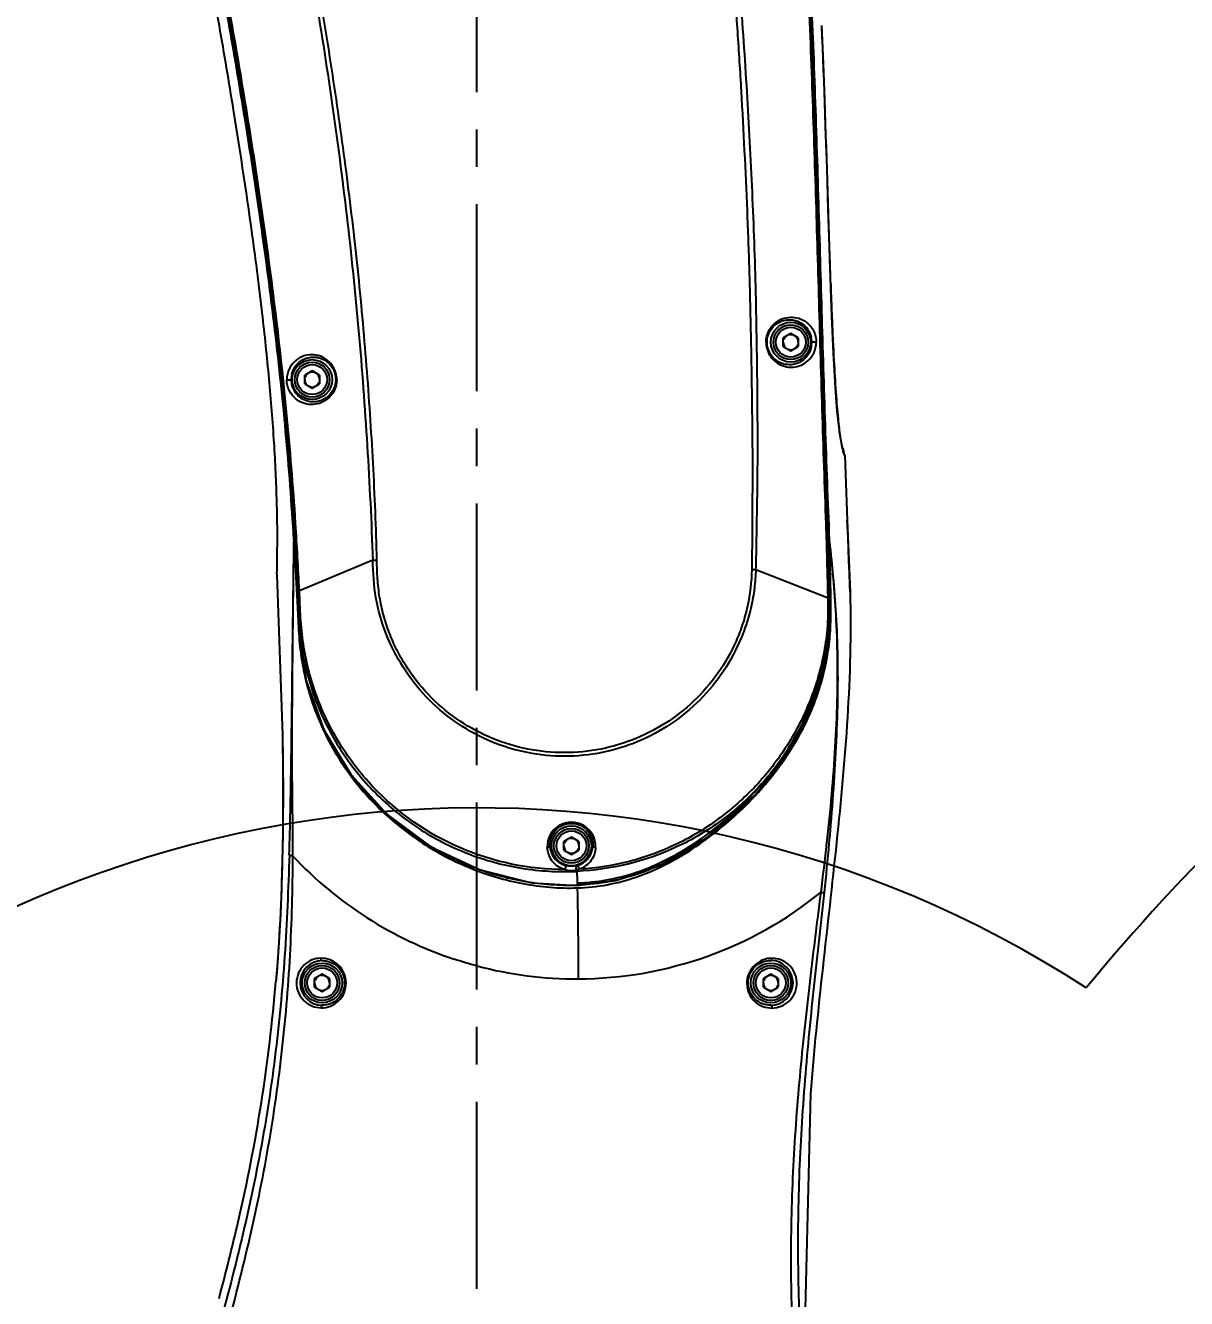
# Model space of a CAD drawing. Header units: millimetres. Extents: x 5828 to 6704, y 123 to 421.
# Drawn here: x 6573.6 to 6585.24, y 339.35 to 352.12 of the extents above; entities that cross this region are included whole.
import ezdxf

# ---------------------------------------------------------------- set-up
doc = ezdxf.new("R2010")
doc.units = ezdxf.units.MM
doc.linetypes.add('CENTER', pattern=[0.6, 0.375, -0.075, 0.075, -0.075])
for name, color, linetype in [('中心线', 7, 'Continuous'), ('外形图', 7, 'Continuous'), ('尺寸标注', 7, 'Continuous'), ('运动范围', 7, 'Continuous')]:
    doc.layers.add(name, color=color, linetype=linetype)
doc.styles.add('微软雅黑', font='msyh.ttc', dxfattribs={"height": 1.5})
doc.dimstyles.new('尺寸标注_1_20比例', dxfattribs={"dimtxt": 1.5, "dimasz": 1.25, "dimexe": 0.5, "dimexo": 0.4, "dimgap": 0.5, "dimtad": 1, "dimdec": 1, "dimlfac": 20, "dimdsep": 46, "dimtxsty": '微软雅黑', "dimcen": 0.09, "dimadec": 0, "dimazin": 0, "dimtp": 0.01, "dimtm": 0.01, "dimtfac": 1, "dimtdec": 1, "dimtofl": 0, "dimtmove": 0, "dimatfit": 3, "dimfxl": 1, "dimtolj": 1, "dimarcsym": 0})

# ---------------------------------------------------------------- blocks, each defined once
blk = doc.blocks.new('*D1121')
at = {"layer": 'Defpoints', "color": 0}
for p in [(6578.126, 376.864), (6520.522, 313.019), (6575.72, 313.019)]:
    blk.add_point(p, dxfattribs=at)
at = {"layer": '尺寸标注', "color": 0, "lineweight": -2}
for p, q in [((6577.726, 376.864), (6520.022, 376.864)), ((6520.522, 375.614), (6520.522, 314.269)), ((6575.32, 313.019), (6520.022, 313.019))]:
    blk.add_line(p, q, dxfattribs=at)
at = {"layer": '尺寸标注', "color": 0}
for points in [[(6520.73, 375.614), (6520.313, 375.614), (6520.522, 376.864)], [(6520.313, 314.269), (6520.73, 314.269), (6520.522, 313.019)]]:
    blk.add_solid(points, dxfattribs=at)
at = {"layer": '尺寸标注', "color": 0, "insert": (6519.242, 344.941), "char_height": 1.5, "attachment_point": 5, "rotation": 90, "style": '微软雅黑'}
blk.add_mtext('\\A1;1276.9', dxfattribs=at)
blk = doc.blocks.new('*D1122')
at = {"layer": 'Defpoints', "color": 0}
for p in [(6578.126, 376.864), (6512.573, 295.837), (6562.039, 295.837)]:
    blk.add_point(p, dxfattribs=at)
at = {"layer": '尺寸标注', "color": 0, "lineweight": -2}
for p, q in [((6577.726, 376.864), (6512.073, 376.864)), ((6512.573, 375.614), (6512.573, 297.087)), ((6561.639, 295.837), (6512.073, 295.837))]:
    blk.add_line(p, q, dxfattribs=at)
at = {"layer": '尺寸标注', "color": 0}
for points in [[(6512.781, 375.614), (6512.365, 375.614), (6512.573, 376.864)], [(6512.365, 297.087), (6512.781, 297.087), (6512.573, 295.837)]]:
    blk.add_solid(points, dxfattribs=at)
at = {"layer": '尺寸标注', "color": 0, "insert": (6511.293, 337.148), "char_height": 1.5, "attachment_point": 5, "rotation": 90, "style": '微软雅黑'}
blk.add_mtext('\\A1;1620.5', dxfattribs=at)
blk = doc.blocks.new('*D1127')
at = {"layer": 'Defpoints', "color": 0}
for p in [(6583.652, 355.769), (6584.418, 333.019), (6627.002, 333.019)]:
    blk.add_point(p, dxfattribs=at)
at = {"layer": '尺寸标注', "color": 0, "lineweight": -2}
for p, q in [((6584.052, 355.769), (6627.502, 355.769)), ((6627.002, 354.519), (6627.002, 334.269)), ((6584.818, 333.019), (6627.502, 333.019))]:
    blk.add_line(p, q, dxfattribs=at)
at = {"layer": '尺寸标注', "color": 0}
for points in [[(6627.21, 354.519), (6626.794, 354.519), (6627.002, 355.769)], [(6626.794, 334.269), (6627.21, 334.269), (6627.002, 333.019)]]:
    blk.add_solid(points, dxfattribs=at)
at = {"layer": '尺寸标注', "color": 0, "insert": (6625.739, 344.394), "char_height": 1.5, "attachment_point": 5, "rotation": 90, "style": '微软雅黑'}
blk.add_mtext('\\A1;455', dxfattribs=at)

msp = doc.modelspace()

# ---------------------------------------------------------------- linework, layer by layer
at = {"layer": '中心线', "linetype": 'CENTER', "ltscale": 5}
msp.add_line((6578.1257, 327.4523), (6578.1257, 362.1405), dxfattribs=at)
at = {"layer": '外形图', "color": 7, "linetype": 'Continuous'}
for p, q in [((6581.5874, 352.1198), (6581.5875, 352.1198)), ((6581.6025, 351.7383), (6581.5875, 352.1198)), ((6581.6158, 351.3779), (6581.6025, 351.7383)), ((6581.6283, 351.0196), (6581.6158, 351.3779)), ((6581.6392, 350.6884), (6581.6283, 351.0196)), ((6581.6522, 350.2735), (6581.6392, 350.6884)), ((6581.6694, 349.7185), (6581.6522, 350.2735)), ((6581.6697, 349.7081), (6581.6683, 349.7503)), ((6581.2757, 349.0303), (6581.2007, 348.987)), ((6581.3507, 348.987), (6581.2757, 349.0303)), ((6581.2007, 348.9004), (6581.2007, 348.987)), ((6581.2007, 348.9004), (6581.2757, 348.8571)), ((6581.2757, 348.8571), (6581.3507, 348.9004)), ((6581.3507, 348.987), (6581.3507, 348.9004)), ((6576.4757, 348.6553), (6576.4007, 348.612)), ((6576.5507, 348.612), (6576.4757, 348.6553)), ((6576.4007, 348.5254), (6576.4007, 348.612)), ((6576.4007, 348.5254), (6576.4757, 348.4821)), ((6576.4757, 348.4821), (6576.5507, 348.5254)), ((6576.5507, 348.612), (6576.5507, 348.5254)), ((6581.7961, 347.879), (6581.7981, 347.8746)), ((6581.7961, 347.879), (6581.801, 347.8674)), ((6581.7981, 347.8746), (6581.801, 347.8674)), ((6581.8151, 347.8185), (6581.8024, 347.8553)), ((6581.8174, 347.8135), (6581.8152, 347.8185)), ((6581.8183, 347.8071), (6581.8423, 347.1585)), ((6581.8495, 346.9867), (6581.8422, 347.1584)), ((6581.8423, 347.1585), (6581.8699, 346.4371)), ((6576.2919, 346.9615), (6576.2922, 347.0194)), ((6581.6554, 347.0211), (6581.6616, 346.9625)), ((6576.2902, 346.9613), (6576.2915, 346.9434)), ((6576.2905, 346.9613), (6576.2915, 346.9434)), ((6576.2919, 346.9614), (6576.2919, 346.9615)), ((6581.6617, 346.9625), (6581.6616, 346.9625)), ((6581.6638, 346.9426), (6581.663, 346.9625)), ((6581.6638, 346.9426), (6581.6631, 346.9625)), ((6577.0826, 346.7567), (6576.3476, 346.4515)), ((6576.1229, 346.6223), (6576.1229, 346.6238)), ((6576.1229, 346.6171), (6576.1229, 346.6223)), ((6576.1229, 346.6111), (6576.1769, 345.0018)), ((6580.9258, 346.6636), (6581.6516, 346.3805)), ((6579.0757, 343.9803), (6579.0007, 343.937)), ((6579.0007, 343.8504), (6579.0007, 343.937)), ((6579.1507, 343.937), (6579.0757, 343.9803)), ((6579.1507, 343.937), (6579.1507, 343.8504)), ((6579.0007, 343.8504), (6579.0757, 343.8071)), ((6579.0757, 343.8071), (6579.1507, 343.8504)), ((6579.1304, 343.6375), (6579.1298, 343.6503)), ((6579.1325, 343.5486), (6579.1331, 343.5211)), ((6579.1331, 343.5211), (6579.1335, 343.5004)), ((6579.1337, 343.4958), (6579.1335, 343.5004)), ((6576.5757, 342.6053), (6576.5007, 342.562)), ((6576.5007, 342.4754), (6576.5007, 342.562)), ((6576.6507, 342.562), (6576.5757, 342.6053)), ((6576.6507, 342.562), (6576.6507, 342.4754)), ((6581.0757, 342.6053), (6581.0007, 342.562)), ((6581.0007, 342.4754), (6581.0007, 342.562)), ((6581.1507, 342.562), (6581.0757, 342.6053)), ((6581.1507, 342.562), (6581.1507, 342.4754)), ((6576.5007, 342.4754), (6576.5757, 342.4321)), ((6576.5757, 342.4321), (6576.6507, 342.4754)), ((6581.0007, 342.4754), (6581.0757, 342.4321)), ((6581.0757, 342.4321), (6581.1507, 342.4754)), ((6581.4733, 341.4079), (6581.4209, 339.248))]:
    msp.add_line(p, q, dxfattribs=at)
for points in [[(6581.8024, 347.8553), (6581.7808, 347.9504), (6581.7604, 348.0835), (6581.7418, 348.254), (6581.7234, 348.4845), (6581.7033, 348.8329), (6581.6871, 349.2097), (6581.6773, 349.4816), (6581.6694, 349.7185)], [(6581.8697, 346.4371), (6581.8677, 346.5081), (6581.8639, 346.6279), (6581.8594, 346.7483), (6581.8545, 346.87), (6581.8495, 346.9867)], [(6576.2919, 346.9614), (6576.3384, 346.0967), (6576.4165, 345.5495), (6576.5936, 345.0568), (6576.8658, 344.6054), (6577.2288, 344.2079), (6577.6674, 343.8844), (6578.1614, 343.6515), (6578.6784, 343.5219), (6579.1337, 343.4958)], [(6579.1337, 343.4958), (6579.5227, 343.5454), (6579.9616, 343.6954), (6580.4373, 343.9775), (6580.9154, 344.3996), (6581.2809, 344.8717), (6581.5134, 345.3367), (6581.6443, 345.8248), (6581.6741, 346.3919), (6581.6617, 346.9625)], [(6576.1769, 345.0018), (6576.1783, 344.9174), (6576.1812, 344.7091), (6576.1828, 344.484), (6576.1828, 344.2452), (6576.1806, 343.9968), (6576.1758, 343.7425), (6576.168, 343.4808), (6576.1565, 343.2095), (6576.1407, 342.9269), (6576.1199, 342.6315), (6576.112, 342.5338)]]:
    msp.add_lwpolyline(points, dxfattribs=at)
for centre, radius in [((6581.2757, 348.9437), 0.2), ((6581.2757, 348.9437), 0.175), ((6581.2757, 348.9437), 0.15), ((6576.4757, 348.5687), 0.2), ((6576.4757, 348.5687), 0.175), ((6576.4757, 348.5687), 0.15), ((6579.0757, 343.8937), 0.2), ((6579.0757, 343.8937), 0.175), ((6579.0757, 343.8937), 0.15), ((6576.5757, 342.5187), 0.2), ((6576.5757, 342.5187), 0.175), ((6576.5757, 342.5187), 0.15), ((6581.0757, 342.5187), 0.2), ((6581.0757, 342.5187), 0.175), ((6581.0757, 342.5187), 0.15)]:
    msp.add_circle(centre, radius, dxfattribs=at)
for centre, radius, start, end in [((6503.7102, 339.575), 72.9213, 9.230853, 9.901722), ((6657.4976, 352.0832), 75.865, 181.919601, 182.079591), ((6619.3843, 350.6533), 37.725, 182.00982, 182.74915), ((6581.2757, 348.9437), 0.075, 60, 100.00237), ((6581.2757, 348.9437), 0.075, 180, 220.00237), ((6581.2757, 348.9437), 0.075, 120, 160.00237), ((6581.2757, 348.9437), 0.075, 300, 340.00237), ((6581.2757, 348.9437), 0.075, 0, 40.00237), ((6581.2573, 348.9432), 0.2284, 346.68219, 353.64844), ((6581.2571, 348.9432), 0.2287, 353.65315, 12.63077), ((6581.2757, 348.9437), 0.075, 240, 280.00237), ((6606.5597, 350.0491), 24.8862, 182.77594, 182.92937), ((6598.2337, 349.606), 16.5484, 182.87023, 183.79374), ((6576.4757, 348.5687), 0.075, 120, 160.00237), ((6576.4757, 348.5687), 0.075, 60, 100.00237), ((6576.4935, 348.5706), 0.2275, 173.7361, 180.47014), ((6576.4921, 348.5706), 0.2261, 180.47284, 181.01011), ((6576.4943, 348.5707), 0.2283, 181.02527, 193.14701), ((6576.493, 348.5706), 0.227, 166.45535, 173.72949), ((6576.4757, 348.5687), 0.075, 180, 220.00237), ((6576.4757, 348.5687), 0.075, 240, 280.00237), ((6576.4757, 348.5687), 0.075, 300, 340.00237), ((6576.4757, 348.5687), 0.075, 0, 40.00237), ((6591.9326, 349.1799), 10.2329, 183.74794, 184.91486), ((6587.9921, 348.8387), 6.2777, 184.89306, 186.03892), ((6586.0495, 348.6294), 4.3239, 185.9892, 187.29374), ((6532.2848, 344.3194), 44.1144, 2.77019, 3.65207), ((6553.7303, 345.4414), 22.6111, 3.34914, 3.80891), ((6656.8652, 348.4307), 75.2179, 181.118495, 181.388913), ((6577.0887, 348.9774), 2.2207, 269.84089, 270.94671), ((6578.4637, 346.617), 2.3408, 179.99775, 180.14534), ((6580.9498, 350.2085), 3.5449, 268.93274, 269.61288), ((6579.0888, 346.2244), 2.756, 193.88938, 194.33765), ((6578.9945, 346.1996), 2.6585, 194.323, 205.06203), ((6579.0185, 346.2127), 2.6858, 205.09974, 206.07961), ((6579.0089, 346.2081), 2.6751, 206.08096, 215.96337), ((6579.0227, 346.2194), 2.693, 215.98517, 219.03777), ((6579.0719, 346.2601), 2.7568, 219.05087, 226.24893), ((6579.0871, 346.2754), 2.7784, 226.23955, 229.50863), ((6579.0933, 346.2831), 2.7883, 229.51486, 235.67316), ((6579.0759, 343.8883), 0.2421, 357.67815, 182.31526), ((6579.099, 346.2913), 2.7983, 235.67192, 240.26631), ((6579.0757, 343.8937), 0.075, 120, 160.00237), ((6579.0757, 343.8937), 0.075, 60, 100.00237), ((6579.0757, 343.8937), 0.075, 0, 40.00237), ((6579.125, 346.459), 3.8991, 223.19293, 251.67404), ((6579.1, 346.2938), 2.8009, 240.27448, 248.7541), ((6579.0755, 343.9034), 0.2157, 182.57249, 194.0355), ((6579.0752, 343.9035), 0.2155, 194.06959, 254.38945), ((6579.0757, 343.8937), 0.075, 180, 220.00237), ((6579.0757, 343.8937), 0.075, 240, 280.00237), ((6579.0757, 343.8937), 0.075, 300, 340.00237), ((6579.0756, 343.9035), 0.2155, 288.74473, 346.3721), ((6579.0754, 343.9035), 0.2157, 346.40226, 357.4182), ((6579.0768, 343.8999), 0.2118, 282.64454, 288.74966), ((6579.0766, 343.8367), 0.1939, 285.92572, 293.59546), ((6579.1255, 346.46), 3.9005, 270.27116, 308.91849), ((6576.578, 342.5186), 0.224, 90.58342, 179.96781), ((6579.1278, 346.4735), 3.914, 255.19622, 270.23722), ((6581.0729, 342.5192), 0.2253, 359.89313, 89.27671), ((6559.3667, 343.9323), 16.8036, 346.90316, 355.22609), ((6576.5776, 342.5186), 0.2236, 179.9746, 269.51509), ((6576.5757, 342.5187), 0.075, 180, 220.00237), ((6576.5757, 342.5187), 0.075, 120, 160.00237), ((6576.5757, 342.5187), 0.075, 60, 100.00237), ((6576.5757, 342.5187), 0.075, 0, 40.00237), ((6581.0757, 342.5187), 0.075, 180, 220.00237), ((6581.0757, 342.5187), 0.075, 120, 160.00237), ((6581.0757, 342.5187), 0.075, 60, 100.00237), ((6581.0734, 342.5191), 0.2248, 270.60023, 359.91665), ((6581.0757, 342.5187), 0.075, 0, 40.00237), ((6576.5757, 342.5187), 0.075, 240, 280.00237), ((6576.5757, 342.5187), 0.075, 300, 340.00237), ((6581.0757, 342.5187), 0.075, 240, 280.00237), ((6581.0757, 342.5187), 0.075, 300, 340.00237), ((6548.7162, 346.4359), 27.7445, 345.21171, 346.85132)]:
    msp.add_arc(centre, radius, start, end, dxfattribs=at)
for points, knots in [([(6575.5452, 352.1145), (6575.4972, 352.3903), (6575.3985, 352.9415), (6575.2701, 353.6295), (6575.1662, 354.1797), (6575.086, 354.592), (6575.0059, 355.0042), (6574.9478, 355.3498), (6574.9257, 355.6293), (6574.9234, 355.9096), (6574.9552, 356.2594), (6575.0471, 356.6706), (6575.2398, 357.1973), (6575.6082, 357.8016), (6576.2219, 358.3866), (6576.9659, 358.7936), (6577.7904, 358.9943), (6578.6384, 358.9709), (6579.3176, 358.7709), (6579.8143, 358.5091), (6580.1582, 358.2649), (6580.4668, 357.9775), (6580.7347, 357.6518), (6580.9572, 357.2936), (6581.1027, 356.9737), (6581.1921, 356.7078), (6581.2616, 356.4363), (6581.2951, 356.2284), (6581.3131, 356.0895)], [0, 0, 0, 0, 0.0625133, 0.1250284, 0.1562859, 0.1875325, 0.218806, 0.250079, 0.2657018, 0.2813431, 0.312626, 0.3438917, 0.3751598, 0.4375558, 0.499964, 0.5623702, 0.624787, 0.6872215, 0.7496633, 0.7809565, 0.8122606, 0.8435632, 0.874854, 0.9061478, 0.9374474, 0.9530884, 0.9687182, 1, 1, 1, 1]), ([(6576.2929, 347.1284), (6576.2691, 347.5013), (6576.2089, 348.2464), (6576.0827, 349.3605), (6575.9286, 350.471), (6575.7515, 351.578), (6575.59, 352.4982), (6575.4544, 353.2331), (6575.367, 353.692), (6575.2972, 354.0591), (6575.2455, 354.3345), (6575.193, 354.6098), (6575.1366, 354.8844), (6575.0803, 355.1591), (6575.0386, 355.4366), (6575.0214, 355.717), (6575.031, 356.0914), (6575.1083, 356.5552), (6575.2991, 357.0856), (6575.5826, 357.5729), (6576.0699, 358.1421), (6576.8605, 358.6749), (6577.9716, 358.9347), (6579.1024, 358.7837), (6579.9417, 358.3315), (6580.4818, 357.812), (6580.8112, 357.3545), (6581.0528, 356.845), (6581.1486, 356.4813), (6581.1815, 356.2973)], [0, 0, 0, 0, 0.0625552, 0.1251102, 0.1876651, 0.2502198, 0.3127741, 0.3440519, 0.3753302, 0.3909678, 0.4066039, 0.4222422, 0.4378885, 0.453533, 0.4691692, 0.484829, 0.5004959, 0.5317851, 0.5630703, 0.5943514, 0.6256317, 0.6879379, 0.750243, 0.8125488, 0.8748545, 0.9061344, 0.9374199, 0.9687065, 1, 1, 1, 1]), ([(6576.3096, 347.1294), (6576.2852, 347.5006), (6576.2255, 348.2423), (6576.1005, 349.3513), (6575.9484, 350.4569), (6575.7732, 351.5591), (6575.6129, 352.4752), (6575.4787, 353.2069), (6575.392, 353.6637), (6575.3223, 354.0291), (6575.2704, 354.3033), (6575.2184, 354.5773), (6575.1638, 354.8509), (6575.1073, 355.1242), (6575.0503, 355.4921), (6575.0335, 355.9594), (6575.12, 356.5138), (6575.3039, 357.0434), (6575.5792, 357.532), (6575.9387, 357.9624), (6576.3697, 358.3212), (6576.8578, 358.5976), (6577.3882, 358.7805), (6577.9429, 358.8642), (6578.5039, 358.8456), (6579.2327, 358.687), (6579.9064, 358.3308), (6580.4472, 357.8171), (6580.7777, 357.3634), (6581.0224, 356.8588), (6581.1217, 356.4977), (6581.1544, 356.3146)], [0, 0, 0, 0, 0.0625156, 0.1250322, 0.1875495, 0.2500659, 0.3125832, 0.3438416, 0.3751, 0.3907293, 0.4063585, 0.4219876, 0.4376171, 0.4532464, 0.4688849, 0.5001472, 0.5313885, 0.5626369, 0.593884, 0.6251199, 0.6563688, 0.6876263, 0.7188823, 0.7501318, 0.7813996, 0.8126717, 0.8749475, 0.9062139, 0.9374844, 0.9687499, 1, 1, 1, 1]), ([(6580.9258, 346.6636), (6580.9291, 346.7476), (6580.9325, 346.9158), (6580.9377, 347.2521), (6580.9446, 347.6725), (6580.9442, 348.1772), (6580.9376, 348.85), (6580.9226, 349.691), (6580.8811, 350.6996), (6580.8246, 351.7075), (6580.7505, 352.7142), (6580.6756, 353.552), (6580.6055, 354.2213), (6580.5592, 354.6393), (6580.5189, 354.9733), (6580.4865, 355.2235), (6580.4537, 355.4737), (6580.4234, 355.7243), (6580.3939, 355.9749), (6580.3521, 356.224), (6580.2882, 356.4687), (6580.1683, 356.7836), (6579.9531, 357.149), (6579.6053, 357.5194), (6579.1846, 357.8046), (6578.7112, 357.9898), (6578.2084, 358.0652), (6577.7012, 358.0266), (6577.2151, 357.8766), (6576.7753, 357.6218), (6576.4022, 357.2768), (6576.1156, 356.8571), (6575.9261, 356.3855), (6575.8732, 356.05), (6575.8644, 355.8821)], [0, 0, 0, 0, 0.0156247, 0.0312509, 0.0625056, 0.0937623, 0.1250209, 0.1875417, 0.2500646, 0.3125893, 0.3751142, 0.4376385, 0.4689005, 0.5001629, 0.5157915, 0.5314178, 0.5470458, 0.5626802, 0.578314, 0.5939388, 0.6095815, 0.6252204, 0.6564523, 0.6876741, 0.718895, 0.7501183, 0.7813492, 0.8125995, 0.8438563, 0.875079, 0.9062772, 0.9374946, 0.9687462, 1, 1, 1, 1]), ([(6577.1254, 346.757), (6577.1175, 347.0824), (6577.0905, 347.7332), (6577.0259, 348.7082), (6576.9373, 349.6817), (6576.8219, 350.6526), (6576.6856, 351.6208), (6576.5539, 352.4249), (6576.4343, 353.0655), (6576.3399, 353.545), (6576.2408, 354.0234), (6576.1313, 354.4994), (6576.026, 354.9758), (6575.9161, 355.369), (6575.8875, 355.6942), (6575.8926, 355.9389), (6575.9243, 356.1818), (6576.0034, 356.4983), (6576.1671, 356.8745), (6576.5518, 357.4017), (6577.2366, 357.8828), (6578.0607, 358.0278), (6578.7063, 357.9294), (6579.165, 357.7524), (6579.5744, 357.4805), (6579.9156, 357.1263), (6580.1681, 356.7044), (6580.2729, 356.393), (6580.3061, 356.2337)], [0, 0, 0, 0, 0.0625413, 0.1251216, 0.1877243, 0.2503389, 0.3129568, 0.3755693, 0.4068711, 0.4381676, 0.4694567, 0.5007355, 0.5320031, 0.5632501, 0.5788938, 0.5945453, 0.6101993, 0.6258529, 0.6571005, 0.6883226, 0.7504053, 0.812555, 0.8438038, 0.8750365, 0.9062588, 0.937489, 0.9687393, 1, 1, 1, 1]), ([(6581.1544, 356.3146), (6581.1713, 356.2202), (6581.1958, 356.0297), (6581.2323, 355.6477), (6581.2779, 355.1702), (6581.3234, 354.5963), (6581.3651, 354.0222), (6581.4002, 353.4476), (6581.4406, 352.6812), (6581.4821, 351.7227), (6581.5203, 350.5721), (6581.5488, 349.6131), (6581.5704, 348.8459), (6581.5941, 348.0788), (6581.6126, 347.5035), (6581.627, 347.12)], [0, 0, 0, 0, 0.0312482, 0.0625085, 0.1250047, 0.1875045, 0.250004, 0.3125036, 0.3750034, 0.5000024, 0.6250018, 0.7500012, 0.812501, 0.8750006, 1, 1, 1, 1]), ([(6581.1815, 356.2973), (6581.2152, 356.1089), (6581.2416, 355.8222), (6581.272, 355.4405), (6581.2972, 355.1543), (6581.3219, 354.8682), (6581.3526, 354.4865), (6581.3853, 354.0089), (6581.419, 353.4354), (6581.4485, 352.8617), (6581.4745, 352.2879), (6581.5048, 351.5226), (6581.5358, 350.5656), (6581.5692, 349.4172), (6581.6028, 348.2689), (6581.6289, 347.5034), (6581.6446, 347.1207)], [0, 0, 0, 0, 0.0624922, 0.0937668, 0.1250192, 0.1562603, 0.1875029, 0.2500045, 0.3125075, 0.3750056, 0.4375048, 0.5000049, 0.6250036, 0.7500024, 0.8750013, 1, 1, 1, 1]), ([(6580.3061, 356.2337), (6580.3265, 356.1359), (6580.3527, 355.9375), (6580.3902, 355.6401), (6580.4294, 355.3428), (6580.4641, 355.0449), (6580.4978, 354.7469), (6580.5422, 354.3495), (6580.5945, 353.8524), (6580.6487, 353.255), (6580.6977, 352.6571), (6580.7412, 352.0588), (6580.7906, 351.2605), (6580.8306, 350.4617), (6580.8594, 349.6624), (6580.8739, 349.0627), (6580.8839, 348.463), (6580.8904, 347.9633), (6580.8912, 347.5635), (6580.8881, 347.1638), (6580.8879, 346.864), (6580.8838, 346.6642)], [0, 0, 0, 0, 0.0312439, 0.0624856, 0.0937329, 0.1249806, 0.1562302, 0.1874812, 0.2499858, 0.3124926, 0.375001, 0.4375101, 0.5000193, 0.6250353, 0.6875418, 0.7500461, 0.8125464, 0.8750401, 0.9062844, 0.9375267, 1, 1, 1, 1]), ([(6581.2148, 356.1471), (6581.2415, 355.9573), (6581.2715, 355.5749), (6581.3252, 355.0027), (6581.3669, 354.4293), (6581.4063, 353.8558), (6581.4384, 353.2818), (6581.4765, 352.5163), (6581.5149, 351.559), (6581.5513, 350.4098), (6581.5839, 349.2606), (6581.6186, 348.1114), (6581.645, 347.3453), (6581.6617, 346.9625)], [0, 0, 0, 0, 0.0625, 0.125, 0.1875002, 0.25, 0.3125002, 0.3750002, 0.5, 0.6250001, 0.7500002, 0.8750003, 1, 1, 1, 1]), ([(6581.663, 346.9625), (6581.6463, 347.3432), (6581.6206, 348.105), (6581.5858, 349.2477), (6581.5535, 350.3904), (6581.5172, 351.5331), (6581.4718, 352.6754), (6581.4221, 353.6269), (6581.3722, 354.3874), (6581.3367, 354.8624), (6581.305, 355.2422), (6581.2789, 355.5268), (6581.2529, 355.8114), (6581.2338, 356.001), (6581.2224, 356.0956)], [0, 0, 0, 0, 0.1249997, 0.2499992, 0.3749989, 0.4999984, 0.6249977, 0.7499965, 0.8124963, 0.874996, 0.9062461, 0.9374963, 0.9687442, 1, 1, 1, 1]), ([(6575.8644, 355.8821), (6575.8594, 355.786), (6575.8605, 355.6412), (6575.8816, 355.45), (6575.9164, 355.261), (6575.9744, 355.028), (6576.0391, 354.7473), (6576.1025, 354.4664), (6576.1649, 354.1852), (6576.2251, 353.9034), (6576.3018, 353.5268), (6576.3931, 353.0551), (6576.5303, 352.2986), (6576.6776, 351.3487), (6576.8278, 350.2051), (6576.9466, 349.0579), (6577.0318, 347.9081), (6577.0702, 347.1406), (6577.0826, 346.7567)], [0, 0, 0, 0, 0.0313031, 0.0469226, 0.0625245, 0.0937675, 0.1249921, 0.15621, 0.1874443, 0.2186861, 0.2499313, 0.3124345, 0.374949, 0.4999938, 0.6250448, 0.7500789, 0.8750757, 1, 1, 1, 1]), ([(6576.2918, 346.9615), (6576.2703, 347.3243), (6576.2157, 348.0492), (6576.0987, 349.1334), (6575.954, 350.2141), (6575.7869, 351.2916), (6575.6328, 352.187), (6575.5032, 352.9023), (6575.4032, 353.4382), (6575.301, 353.9737), (6575.2162, 354.42), (6575.1461, 354.7766), (6575.0756, 355.1328), (6575.0296, 355.4025), (6575.0189, 355.5838)], [0, 0, 0, 0, 0.1250016, 0.2500042, 0.3750079, 0.5000125, 0.6250176, 0.6875207, 0.7500231, 0.8125256, 0.8750297, 0.9062793, 0.937529, 1, 1, 1, 1]), ([(6575.577, 352.484), (6575.7001, 351.7985), (6575.931, 350.4247), (6576.1694, 348.5821), (6576.263, 347.4248), (6576.2905, 346.9613)], [0, 0, 0, 0, 0.3750051, 0.7499946, 1, 1, 1, 1]), ([(6581.6683, 349.7503), (6581.6621, 349.9477), (6581.6383, 350.7377), (6581.6121, 351.5275), (6581.5874, 352.1198)], [0, 0, 0, 0, 0.249985, 1, 1, 1, 1]), ([(6576.1229, 346.6238), (6576.1231, 346.7176), (6576.1293, 346.9686), (6576.1224, 347.4185), (6576.0941, 347.9897), (6576.0424, 348.624), (6575.9723, 349.2812), (6575.8596, 350.1669), (6575.7589, 350.8305), (6575.6871, 351.2725)], [0, 0, 0, 0, 0.0601957, 0.1610668, 0.2886182, 0.4271477, 0.5693603, 0.7126965, 1, 1, 1, 1]), ([(6581.7553, 348.1311), (6581.7358, 348.3397), (6581.7057, 348.8212), (6581.6851, 349.303), (6581.6747, 349.5756)], [0, 0, 0, 0, 0.434413, 1, 1, 1, 1]), ([(6581.0282, 348.9438), (6581.0282, 348.9835), (6581.0471, 349.06), (6581.1176, 349.1442), (6581.2049, 349.1888), (6581.2936, 349.199), (6581.3773, 349.1803), (6581.453, 349.1334), (6581.5146, 349.054), (6581.5313, 348.9828), (6581.5315, 348.9443)], [0, 0, 0, 0, 0.1518876, 0.2883491, 0.4086781, 0.5184233, 0.6237396, 0.7315328, 0.8526907, 1, 1, 1, 1]), ([(6581.0378, 348.9437), (6581.0378, 348.9778), (6581.0529, 349.0435), (6581.1107, 349.1178), (6581.1833, 349.1598), (6581.258, 349.1731), (6581.3292, 349.1627), (6581.3944, 349.1304), (6581.4507, 349.0742), (6581.4737, 349.0223), (6581.4802, 348.9932)], [0, 0, 0, 0, 0.1565651, 0.297552, 0.4215619, 0.533883, 0.6403876, 0.7471949, 0.8626126, 1, 1, 1, 1]), ([(6581.0282, 348.9438), (6581.0281, 348.9041), (6581.047, 348.8271), (6581.1184, 348.7424), (6581.2071, 348.6978), (6581.2972, 348.6887), (6581.3814, 348.7092), (6581.456, 348.7573), (6581.5154, 348.8367), (6581.5314, 348.9066), (6581.5314, 348.9443)], [0, 0, 0, 0, 0.15197, 0.2893962, 0.4113784, 0.522648, 0.6289011, 0.7366669, 0.8557756, 1, 1, 1, 1]), ([(6581.0282, 348.9438), (6581.0294, 348.9438), (6581.0326, 348.9438), (6581.0358, 348.9439), (6581.0378, 348.9437)], [0, 0, 0, 0, 0.3779122, 1, 1, 1, 1]), ([(6581.4796, 348.8906), (6581.473, 348.8626), (6581.4505, 348.8125), (6581.3957, 348.7573), (6581.3313, 348.7247), (6581.2598, 348.7137), (6581.1842, 348.7268), (6581.1108, 348.7692), (6581.0529, 348.844), (6581.0378, 348.9098), (6581.0378, 348.9437)], [0, 0, 0, 0, 0.1326834, 0.2462357, 0.3530489, 0.4606599, 0.5747605, 0.7007557, 0.8431276, 1, 1, 1, 1]), ([(6581.5315, 348.9443), (6581.5271, 348.9446), (6581.5186, 348.9447), (6581.5078, 348.9448), (6581.4993, 348.9446), (6581.4933, 348.9446), (6581.489, 348.944), (6581.4863, 348.9442), (6581.4857, 348.9437)], [0, 0, 0, 0, 0.2850539, 0.5614348, 0.7033243, 0.8431678, 0.9519755, 1, 1, 1, 1]), ([(6576.722, 348.5671), (6576.7218, 348.5872), (6576.7175, 348.6273), (6576.6904, 348.6997), (6576.631, 348.7703), (6576.54, 348.8144), (6576.4485, 348.8219), (6576.3645, 348.7993), (6576.2916, 348.7498), (6576.2467, 348.6864), (6576.2243, 348.6226), (6576.2212, 348.5858), (6576.2206, 348.5666)], [0, 0, 0, 0, 0.0769736, 0.1526446, 0.2927177, 0.4171069, 0.5297779, 0.6364912, 0.7435683, 0.8600775, 0.9264534, 1, 1, 1, 1]), ([(6576.2723, 348.6238), (6576.2787, 348.6505), (6576.3003, 348.6989), (6576.3529, 348.7534), (6576.4163, 348.7868), (6576.4879, 348.7989), (6576.5645, 348.7865), (6576.6393, 348.7438), (6576.6974, 348.6683), (6576.7121, 348.6024), (6576.7119, 348.5687)], [0, 0, 0, 0, 0.1274567, 0.2390735, 0.3456721, 0.4541785, 0.5702003, 0.6990241, 0.8439927, 1, 1, 1, 1]), ([(6576.2206, 348.5666), (6576.225, 348.5658), (6576.2336, 348.5652), (6576.2463, 348.5652), (6576.2567, 348.5659), (6576.2628, 348.5672), (6576.2657, 348.568), (6576.266, 348.5687)], [0, 0, 0, 0, 0.2865887, 0.5597809, 0.8378234, 0.9463706, 1, 1, 1, 1]), ([(6576.722, 348.5671), (6576.7219, 348.5287), (6576.7038, 348.4547), (6576.6365, 348.3719), (6576.5518, 348.3262), (6576.4638, 348.3139), (6576.3792, 348.3308), (6576.3016, 348.3767), (6576.2383, 348.4563), (6576.221, 348.5281), (6576.2206, 348.5666)], [0, 0, 0, 0, 0.1479322, 0.2811916, 0.4005128, 0.5106318, 0.6171466, 0.727066, 0.8516399, 1, 1, 1, 1]), ([(6576.7119, 348.5687), (6576.7117, 348.5359), (6576.6974, 348.4727), (6576.6426, 348.3998), (6576.5727, 348.357), (6576.4991, 348.3417), (6576.4276, 348.3501), (6576.3612, 348.381), (6576.303, 348.4368), (6576.2789, 348.4892), (6576.272, 348.5188)], [0, 0, 0, 0, 0.1523299, 0.2897836, 0.4124601, 0.5248935, 0.6323543, 0.7408868, 0.8591818, 1, 1, 1, 1]), ([(6576.722, 348.5671), (6576.7197, 348.5672), (6576.7167, 348.5679), (6576.7125, 348.5678), (6576.7119, 348.5687)], [0, 0, 0, 0, 0.6804115, 1, 1, 1, 1]), ([(6581.8025, 347.8522), (6581.7951, 347.8783), (6581.7784, 347.954), (6581.767, 348.0306), (6581.7606, 348.0805)], [0, 0, 0, 0, 0.3506166, 1, 1, 1, 1]), ([(6581.8183, 347.8071), (6581.8175, 347.8087), (6581.8108, 347.8232), (6581.8063, 347.8386), (6581.8025, 347.8522)], [0, 0, 0, 0, 0.1168303, 1, 1, 1, 1]), ([(6576.2922, 347.0194), (6576.2923, 347.0287), (6576.2925, 347.065), (6576.2927, 347.1013), (6576.2928, 347.1283)], [0, 0, 0, 0, 0.2571457, 1, 1, 1, 1]), ([(6576.3095, 347.1296), (6576.3073, 347.1295), (6576.3017, 347.129), (6576.2962, 347.1288), (6576.2929, 347.1284)], [0, 0, 0, 0, 0.4021641, 1, 1, 1, 1]), ([(6576.3298, 346.4508), (6576.3246, 346.5637), (6576.3128, 346.7896), (6576.3003, 347.0155), (6576.2929, 347.1284)], [0, 0, 0, 0, 0.5000011, 1, 1, 1, 1]), ([(6581.627, 347.1198), (6581.6294, 347.1199), (6581.6352, 347.1203), (6581.6411, 347.1203), (6581.6446, 347.1207)], [0, 0, 0, 0, 0.403986, 1, 1, 1, 1]), ([(6581.627, 347.12), (6581.6313, 346.9967), (6581.6405, 346.7503), (6581.6501, 346.5038), (6581.6516, 346.3805)], [0, 0, 0, 0, 0.4999993, 1, 1, 1, 1]), ([(6581.6446, 347.1212), (6581.6455, 347.1134), (6581.6492, 347.0801), (6581.6527, 347.0467), (6581.6554, 347.0211)], [0, 0, 0, 0, 0.2323202, 1, 1, 1, 1]), ([(6581.6446, 347.1207), (6581.6494, 346.9974), (6581.659, 346.7508), (6581.6704, 346.5042), (6581.6722, 346.3808)], [0, 0, 0, 0, 0.5000009, 1, 1, 1, 1]), ([(6576.246, 343.8023), (6576.255, 344.0963), (6576.2654, 344.6685), (6576.2772, 345.715), (6576.2882, 346.4673), (6576.2917, 346.9416)], [0, 0, 0, 0, 0.2810484, 0.5468082, 1, 1, 1, 1]), ([(6576.2824, 343.7902), (6576.2835, 343.9392), (6576.279, 344.2345), (6576.2753, 344.6721), (6576.2757, 345.0981), (6576.2785, 345.6332), (6576.2858, 346.2459), (6576.2903, 346.7214), (6576.2916, 346.9413)], [0, 0, 0, 0, 0.1418367, 0.2811277, 0.4166559, 0.5473542, 0.7906118, 1, 1, 1, 1]), ([(6576.2919, 346.9615), (6576.2967, 346.8894), (6576.3053, 346.7452), (6576.3174, 346.5287), (6576.3288, 346.3123), (6576.3346, 346.1679), (6576.3385, 346.0957)], [0, 0, 0, 0, 0.2499985, 0.5000025, 0.7500006, 1, 1, 1, 1]), ([(6579.1328, 343.5209), (6579.2321, 343.5242), (6579.4305, 343.5448), (6579.8163, 343.6438), (6580.1765, 343.8223), (6580.5013, 344.0514), (6580.7292, 344.2447), (6580.9401, 344.4563), (6581.1294, 344.6874), (6581.2965, 344.9349), (6581.4358, 345.1992), (6581.5416, 345.4785), (6581.6158, 345.7679), (6581.6504, 346.0649), (6581.6509, 346.3637), (6581.6426, 346.6624), (6581.6385, 346.8618), (6581.6366, 346.9615)], [0, 0, 0, 0, 0.062451, 0.1249064, 0.2496594, 0.3121805, 0.3747179, 0.4372425, 0.4997554, 0.5622538, 0.6247264, 0.6871743, 0.7496255, 0.8120635, 0.8746247, 0.9373074, 1, 1, 1, 1]), ([(6579.1346, 343.4718), (6579.2346, 343.475), (6579.4347, 343.4963), (6579.8227, 343.599), (6580.1836, 343.7826), (6580.5093, 344.0155), (6580.7382, 344.2107), (6580.9504, 344.424), (6581.2055, 344.7329), (6581.4176, 345.0767), (6581.5623, 345.4508), (6581.6386, 345.7421), (6581.6752, 346.0411), (6581.6769, 346.3418), (6581.6694, 346.6421), (6581.6656, 346.8424), (6581.6638, 346.9426)], [0, 0, 0, 0, 0.0625059, 0.1250132, 0.2498322, 0.3123658, 0.3749057, 0.4374409, 0.4999786, 0.6248569, 0.6873667, 0.7498807, 0.8123976, 0.8749294, 0.9374648, 1, 1, 1, 1]), ([(6581.6638, 346.9413), (6581.6896, 346.6972), (6581.7392, 346.1669), (6581.7477, 345.4793), (6581.7207, 344.8791), (6581.6852, 344.4033), (6581.636, 343.917), (6581.5962, 343.59), (6581.5757, 343.4252)], [0, 0, 0, 0, 0.2087546, 0.4529253, 0.5841842, 0.7197954, 0.8587599, 1, 1, 1, 1]), ([(6581.6639, 346.9413), (6581.6762, 346.8274), (6581.7019, 346.5846), (6581.7421, 346.0551), (6581.7517, 345.484), (6581.7295, 344.8844), (6581.6899, 344.2423), (6581.6444, 343.755), (6581.6099, 343.4267)], [0, 0, 0, 0, 0.0975029, 0.2079678, 0.4521528, 0.5833231, 0.7188708, 1, 1, 1, 1]), ([(6576.3028, 346.7623), (6576.3081, 346.6732), (6576.3178, 346.4948), (6576.3273, 346.3164), (6576.3313, 346.2271)], [0, 0, 0, 0, 0.5000008, 1, 1, 1, 1]), ([(6580.9258, 346.6636), (6580.9231, 346.601), (6580.9135, 346.4759), (6580.8813, 346.2902), (6580.8297, 346.109), (6580.7394, 345.8748), (6580.5846, 345.6001), (6580.3376, 345.314), (6580.0404, 345.0804), (6579.703, 344.9096), (6579.3385, 344.8083), (6578.8372, 344.7699), (6578.2109, 344.9104), (6577.6872, 345.281), (6577.3781, 345.6781), (6577.2067, 346.0156), (6577.1013, 346.3801), (6577.0883, 346.6316), (6577.0826, 346.7567)], [0, 0, 0, 0, 0.0312913, 0.0625863, 0.0939108, 0.1252302, 0.1877443, 0.2502522, 0.3127645, 0.3752951, 0.4378356, 0.5004026, 0.624974, 0.7495588, 0.8121392, 0.8748367, 0.9375067, 1, 1, 1, 1]), ([(6580.8838, 346.6642), (6580.882, 346.5412), (6580.8609, 346.3561), (6580.7955, 346.1184), (6580.7082, 345.8878), (6580.5557, 345.6181), (6580.3124, 345.3376), (6580.0194, 345.1095), (6579.6875, 344.9429), (6579.3293, 344.8443), (6578.9588, 344.8165), (6578.59, 344.8619), (6578.2371, 344.978), (6577.9135, 345.1604), (6577.6319, 345.4027), (6577.4413, 345.6471), (6577.3198, 345.8618), (6577.2458, 346.0316), (6577.1887, 346.2077), (6577.1487, 346.3885), (6577.1298, 346.5724), (6577.1253, 346.6955), (6577.1254, 346.757)], [0, 0, 0, 0, 0.0624616, 0.093749, 0.1250299, 0.1875001, 0.2499559, 0.3124127, 0.3748841, 0.4373708, 0.4998706, 0.5623703, 0.6248627, 0.6873439, 0.7498346, 0.8123377, 0.8436312, 0.8749241, 0.906233, 0.9375147, 0.9687636, 1, 1, 1, 1]), ([(6581.6694, 346.6075), (6581.6712, 346.5336), (6581.675, 346.3857), (6581.6762, 346.1638), (6581.6634, 345.942), (6581.6292, 345.7224), (6581.574, 345.5073), (6581.4776, 345.2273), (6581.2425, 344.7645), (6580.8552, 344.3064), (6580.3942, 343.9357), (6580.139, 343.7831), (6580.0057, 343.7191)], [0, 0, 0, 0, 0.062559, 0.1251202, 0.1876758, 0.2502268, 0.3127756, 0.375324, 0.5003276, 0.7498299, 0.8749102, 1, 1, 1, 1]), ([(6576.3297, 346.4508), (6576.3318, 346.4043), (6576.3358, 346.3114), (6576.3426, 346.1256), (6576.3637, 345.8937), (6576.4213, 345.6202), (6576.5338, 345.2654), (6576.7446, 344.8473), (6577.0962, 344.41), (6577.5302, 344.0543), (6578.0295, 343.7976), (6578.5709, 343.6507), (6578.9449, 343.6287), (6579.1304, 343.6375)], [0, 0, 0, 0, 0.0312838, 0.0625684, 0.1251222, 0.1876771, 0.2502359, 0.3751973, 0.500157, 0.6251205, 0.7500746, 0.8750385, 1, 1, 1, 1]), ([(6576.3298, 346.4508), (6576.3303, 346.4508), (6576.3362, 346.451), (6576.3421, 346.4513), (6576.3476, 346.4515)], [0, 0, 0, 0, 0.0840395, 1, 1, 1, 1]), ([(6579.0102, 343.6551), (6578.6535, 343.6563), (6577.9319, 343.8032), (6577.1805, 344.3323), (6576.7414, 344.9021), (6576.5435, 345.3081), (6576.4361, 345.6506), (6576.3826, 345.9147), (6576.3565, 346.1827), (6576.3518, 346.362), (6576.3475, 346.4515)], [0, 0, 0, 0, 0.2493389, 0.4987498, 0.6240992, 0.7493743, 0.8120389, 0.8746891, 0.9373529, 1, 1, 1, 1]), ([(6581.6722, 346.3808), (6581.6734, 346.2945), (6581.6718, 346.1218), (6581.6424, 345.8641), (6581.5867, 345.6108), (6581.5068, 345.3642), (6581.4038, 345.1262), (6581.2358, 344.8244), (6580.9733, 344.4791), (6580.5853, 344.1321), (6579.9912, 343.7788), (6579.4733, 343.6532), (6579.1304, 343.6375)], [0, 0, 0, 0, 0.0626012, 0.1252203, 0.1878554, 0.2504589, 0.3130625, 0.3756627, 0.5007722, 0.6258575, 0.7509035, 1, 1, 1, 1]), ([(6581.6516, 346.3805), (6581.6531, 346.2955), (6581.6496, 346.1254), (6581.619, 345.872), (6581.5635, 345.6229), (6581.4579, 345.2997), (6581.2684, 344.917), (6580.9588, 344.5091), (6580.579, 344.166), (6580.2152, 343.9422), (6579.902, 343.8097), (6579.5778, 343.7074), (6579.3237, 343.6683), (6579.1542, 343.659)], [0, 0, 0, 0, 0.0625278, 0.1250785, 0.1876326, 0.2501656, 0.3750742, 0.5000306, 0.6249865, 0.7499053, 0.812441, 0.874984, 1, 1, 1, 1]), ([(6581.8699, 346.4371), (6581.8928, 345.5996), (6581.7865, 344.3394), (6581.593, 342.6695), (6581.5061, 341.8293), (6581.4733, 341.4079)], [0, 0, 0, 0, 0.4980675, 0.7486886, 1, 1, 1, 1]), ([(6581.6517, 346.3804), (6581.6546, 346.3804), (6581.6596, 346.3807), (6581.6662, 346.3804), (6581.6697, 346.3812), (6581.6719, 346.3804), (6581.6722, 346.3808)], [0, 0, 0, 0, 0.4276777, 0.7420784, 0.9344504, 1, 1, 1, 1]), ([(6576.3313, 346.2271), (6576.3354, 346.1361), (6576.3426, 345.9538), (6576.3788, 345.6822), (6576.4446, 345.4162), (6576.5676, 345.0726), (6576.7872, 344.6697), (6577.1422, 344.2498), (6577.5721, 343.907), (6578.0594, 343.6526), (6578.5862, 343.4959), (6578.9526, 343.466), (6579.1346, 343.4718)], [0, 0, 0, 0, 0.0625626, 0.1251084, 0.1876689, 0.2502268, 0.3751831, 0.5001491, 0.6251265, 0.7501057, 0.8750722, 1, 1, 1, 1]), ([(6576.3385, 346.0957), (6576.3433, 346.006), (6576.3573, 345.8267), (6576.3918, 345.65), (6576.4134, 345.5628)], [0, 0, 0, 0, 0.5000085, 1, 1, 1, 1]), ([(6578.86, 343.8937), (6578.8588, 343.9194), (6578.8661, 343.9734), (6578.9076, 344.0478), (6578.981, 344.1048), (6579.0772, 344.1264), (6579.1725, 344.1034), (6579.2443, 344.0464), (6579.2849, 343.9727), (6579.2921, 343.9193), (6579.2909, 343.8937)], [0, 0, 0, 0, 0.1116196, 0.2303206, 0.3609917, 0.5027512, 0.6433086, 0.7718602, 0.8890253, 1, 1, 1, 1]), ([(6576.2469, 343.8023), (6576.2363, 343.4634), (6576.2078, 342.7849), (6576.1117, 341.77), (6575.954, 340.7617), (6575.7307, 339.7661), (6575.4679, 338.7806), (6575.1868, 337.8002), (6574.9019, 336.821), (6574.7155, 336.1671), (6574.623, 335.84)], [0, 0, 0, 0, 0.1247065, 0.2497441, 0.3747832, 0.4998226, 0.6248708, 0.7499167, 0.8749603, 1, 1, 1, 1]), ([(6574.7605, 335.9962), (6574.8505, 336.316), (6575.0325, 336.9553), (6575.3084, 337.9133), (6575.5779, 338.8731), (6575.8287, 339.8382), (6576.0357, 340.8139), (6576.1551, 341.6368), (6576.2211, 342.2982), (6576.2576, 342.7955), (6576.2752, 343.2931), (6576.2812, 343.6248), (6576.2825, 343.7903)], [0, 0, 0, 0, 0.1250224, 0.2500487, 0.3750778, 0.500109, 0.6251392, 0.7501697, 0.8126894, 0.8752105, 0.9377409, 1, 1, 1, 1]), ([(6576.2824, 343.7902), (6576.2738, 343.7916), (6576.2624, 343.7937), (6576.2504, 343.7982), (6576.2466, 343.8009), (6576.246, 343.8023)], [0, 0, 0, 0, 0.6709989, 0.8787528, 1, 1, 1, 1]), ([(6579.0102, 343.6551), (6578.9836, 343.6627), (6578.9344, 343.6862), (6578.8618, 343.7574), (6578.8358, 343.8314), (6578.8339, 343.8785)], [0, 0, 0, 0, 0.2755152, 0.5298336, 1, 1, 1, 1]), ([(6579.3178, 343.8785), (6579.316, 343.8334), (6579.2846, 343.737), (6579.2018, 343.6754), (6579.1542, 343.659)], [0, 0, 0, 0, 0.4731359, 1, 1, 1, 1]), ([(6578.085, 343.6833), (6578.2512, 343.6187), (6578.5967, 343.5209), (6578.9553, 343.4943), (6579.1335, 343.5004)], [0, 0, 0, 0, 0.5000089, 1, 1, 1, 1]), ([(6579.0102, 343.6551), (6579.0142, 343.6628), (6579.0179, 343.6754), (6579.0193, 343.6884), (6579.0188, 343.6951), (6579.0172, 343.6959)], [0, 0, 0, 0, 0.6154406, 0.8711515, 1, 1, 1, 1]), ([(6579.1298, 343.6503), (6579.1006, 343.6417), (6579.0582, 343.6404), (6579.0194, 343.6516), (6579.0102, 343.6551)], [0, 0, 0, 0, 0.7541907, 1, 1, 1, 1]), ([(6579.1232, 343.6933), (6579.097, 343.6875), (6579.0604, 343.6861), (6579.0256, 343.6936), (6579.0172, 343.6959)], [0, 0, 0, 0, 0.7543383, 1, 1, 1, 1]), ([(6579.1298, 343.6503), (6579.128, 343.6542), (6579.1254, 343.6622), (6579.1227, 343.6742), (6579.1215, 343.684), (6579.1217, 343.6902), (6579.1224, 343.6929), (6579.1232, 343.6933)], [0, 0, 0, 0, 0.2947081, 0.5618497, 0.8358479, 0.9420531, 1, 1, 1, 1]), ([(6580.0057, 343.7191), (6579.9376, 343.6864), (6579.6607, 343.569), (6579.3589, 343.5057), (6579.1335, 343.5003)], [0, 0, 0, 0, 0.2506982, 1, 1, 1, 1]), ([(6579.1542, 343.659), (6579.15, 343.6661), (6579.1457, 343.678), (6579.1435, 343.6907), (6579.143, 343.6983), (6579.1449, 343.6994)], [0, 0, 0, 0, 0.5817271, 0.8419035, 1, 1, 1, 1]), ([(6579.1304, 343.6375), (6579.1305, 343.6304), (6579.1313, 343.6008), (6579.1319, 343.5711), (6579.1325, 343.5486)], [0, 0, 0, 0, 0.2385866, 1, 1, 1, 1]), ([(6579.1343, 343.4718), (6579.1355, 343.4078), (6579.1408, 343.1037), (6579.1438, 342.7997), (6579.144, 342.5596)], [0, 0, 0, 0, 0.2106781, 1, 1, 1, 1]), ([(6581.5759, 343.4252), (6581.535, 343.1083), (6581.457, 342.474), (6581.3532, 341.5209), (6581.2861, 340.5643), (6581.2683, 339.6055), (6581.3023, 338.6471), (6581.4086, 337.3733), (6581.5488, 336.4239), (6581.6639, 335.7955)], [0, 0, 0, 0, 0.1250074, 0.2500254, 0.375035, 0.5000404, 0.6250434, 0.7500479, 1, 1, 1, 1]), ([(6581.6099, 343.4267), (6581.593, 343.2651), (6581.5567, 342.942), (6581.4856, 342.2957), (6581.4062, 341.4867), (6581.3484, 340.5127), (6581.3392, 339.2119), (6581.4562, 337.5883), (6581.6564, 336.3024), (6581.778, 335.6638)], [0, 0, 0, 0, 0.0624851, 0.1250007, 0.2500273, 0.3750453, 0.5000606, 0.7500217, 1, 1, 1, 1]), ([(6581.5757, 343.4252), (6581.5802, 343.425), (6581.5881, 343.4248), (6581.5985, 343.4248), (6581.6053, 343.4254), (6581.609, 343.4259), (6581.6099, 343.4267)], [0, 0, 0, 0, 0.3885714, 0.6910391, 0.8962587, 1, 1, 1, 1]), ([(6576.5642, 342.767), (6576.5339, 342.766), (6576.4718, 342.7555), (6576.3904, 342.7032), (6576.3325, 342.6213), (6576.3113, 342.5204), (6576.3318, 342.4195), (6576.3801, 342.3497), (6576.4307, 342.3092), (6576.4869, 342.2791), (6576.5345, 342.2722), (6576.5656, 342.2697)], [0, 0, 0, 0, 0.1175661, 0.238852, 0.3658994, 0.4971192, 0.6279405, 0.7549739, 0.8173618, 0.8788641, 1, 1, 1, 1]), ([(6576.5757, 342.7426), (6576.5721, 342.7427), (6576.5652, 342.7522), (6576.5643, 342.7612), (6576.5642, 342.767)], [0, 0, 0, 0, 0.3868858, 1, 1, 1, 1]), ([(6576.5656, 342.2697), (6576.5971, 342.2695), (6576.6614, 342.2809), (6576.7448, 342.3341), (6576.8028, 342.4175), (6576.8232, 342.5195), (6576.8007, 342.6213), (6576.7502, 342.691), (6576.6981, 342.7306), (6576.6419, 342.759), (6576.5948, 342.7654), (6576.5642, 342.767)], [0, 0, 0, 0, 0.1210032, 0.2439521, 0.370488, 0.5007773, 0.6320861, 0.7597996, 0.821792, 0.8822684, 1, 1, 1, 1]), ([(6581.0889, 342.7661), (6581.0583, 342.7665), (6580.9944, 342.7546), (6580.9091, 342.702), (6580.8481, 342.6157), (6580.8276, 342.5107), (6580.851, 342.4089), (6580.9103, 342.3283), (6580.9929, 342.2765), (6581.0563, 342.2674), (6581.0874, 342.2666)], [0, 0, 0, 0, 0.1167429, 0.2413825, 0.3740303, 0.508257, 0.6376462, 0.7612045, 0.8811298, 1, 1, 1, 1]), ([(6581.0757, 342.7444), (6581.0776, 342.7445), (6581.0862, 342.7488), (6581.0884, 342.759), (6581.0889, 342.766)], [0, 0, 0, 0, 0.2116048, 1, 1, 1, 1]), ([(6581.0874, 342.2666), (6581.1188, 342.2685), (6581.1833, 342.2793), (6581.2671, 342.3356), (6581.3253, 342.4223), (6581.3435, 342.5273), (6581.318, 342.6281), (6581.2584, 342.7061), (6581.1785, 342.7554), (6581.1184, 342.764), (6581.0889, 342.7661)], [0, 0, 0, 0, 0.1214439, 0.2472627, 0.3791559, 0.5147986, 0.6465475, 0.7694509, 0.885654, 1, 1, 1, 1]), ([(6576.5757, 342.7426), (6576.603, 342.7428), (6576.6593, 342.733), (6576.7342, 342.6871), (6576.7882, 342.6124), (6576.8081, 342.5197), (6576.7888, 342.4275), (6576.7361, 342.3527), (6576.6613, 342.3053), (6576.6038, 342.2948), (6576.5757, 342.2951)], [0, 0, 0, 0, 0.11643, 0.2377873, 0.3663842, 0.4993464, 0.6307671, 0.7574566, 0.8798595, 1, 1, 1, 1]), ([(6581.0757, 342.2943), (6581.0478, 342.294), (6580.9909, 342.3041), (6580.9167, 342.3501), (6580.8633, 342.4228), (6580.8416, 342.5144), (6580.8594, 342.6093), (6580.914, 342.6874), (6580.9909, 342.7349), (6581.0483, 342.7448), (6581.0757, 342.7444)], [0, 0, 0, 0, 0.1184566, 0.2382319, 0.3619442, 0.4915787, 0.6262773, 0.7593423, 0.8838109, 1, 1, 1, 1]), ([(6576.5757, 342.2951), (6576.5722, 342.2949), (6576.5663, 342.2844), (6576.5656, 342.2757), (6576.5656, 342.2697)], [0, 0, 0, 0, 0.3685989, 1, 1, 1, 1]), ([(6581.0757, 342.2943), (6581.0795, 342.2941), (6581.0872, 342.2836), (6581.0878, 342.2734), (6581.0875, 342.2666)], [0, 0, 0, 0, 0.355976, 1, 1, 1, 1])]:
    msp.add_open_spline(points, degree=3, knots=knots, dxfattribs=at)
for points in [[(6581.6751, 349.542), (6581.6733, 349.5973), (6581.6715, 349.6527), (6581.6697, 349.7081)], [(6581.801, 347.8674), (6581.8036, 347.8597), (6581.8053, 347.8517), (6581.8066, 347.8436)], [(6581.8184, 347.8071), (6581.8184, 347.8091), (6581.8183, 347.8113), (6581.8172, 347.813)], [(6576.1783, 345.0018), (6576.1921, 344.179), (6576.1803, 343.3539), (6576.112, 342.5338)], [(6578.8339, 343.8785), (6578.844, 343.8785), (6578.8593, 343.8837), (6578.86, 343.8937)], [(6579.3178, 343.8785), (6579.3075, 343.8783), (6579.2916, 343.8835), (6579.2909, 343.8937)], [(6578.1277, 342.6895), (6578.0507, 342.7094), (6577.9745, 342.7324), (6577.8991, 342.7577)]]:
    msp.add_open_spline(points, degree=3, dxfattribs=at)
at = {"layer": '运动范围', "color": 7, "linetype": 'Continuous'}
for centre, radius, start, end in [((6578.1257, 333.0187), 43.845, 350, 224.94335), ((6600.5301, 329.0682), 21.095, 115.44031, 140.55966), ((6578.1257, 333.0187), 11.2553, 57.10379, 292.1039)]:
    msp.add_arc(centre, radius, start, end, dxfattribs=at)

# ---------------------------------------------------------------- dimensions: what is measured, and where the dimension line sits
at = {"layer": '尺寸标注'}
dim = msp.add_linear_dim(base=(6512.573, 295.837), p1=(6578.1257, 376.8637), p2=(6562.039, 295.837), angle=90, dimstyle='尺寸标注_1_20比例', dxfattribs=at)
dim.commit()
dim.dimension.update_dxf_attribs({"geometry": '*D1122', "text_midpoint": (6512.573, 337.1476), "dimtype": 160})
for base, p1, p2, picture, middle in [((6520.5215, 313.0187), (6578.1257, 376.8637), (6575.7198, 313.0187), '*D1121', (6519.2425, 344.9412)), ((6627.0019, 333.0187), (6583.6525, 355.7687), (6584.418, 333.0187), '*D1127', (6625.7388, 344.3937))]:
    dim = msp.add_linear_dim(base=base, p1=p1, p2=p2, angle=90, dimstyle='尺寸标注_1_20比例', dxfattribs=at)
    dim.commit()
    dim.dimension.update_dxf_attribs({"geometry": picture, "text_midpoint": middle})

doc.saveas('drawing.dxf')
